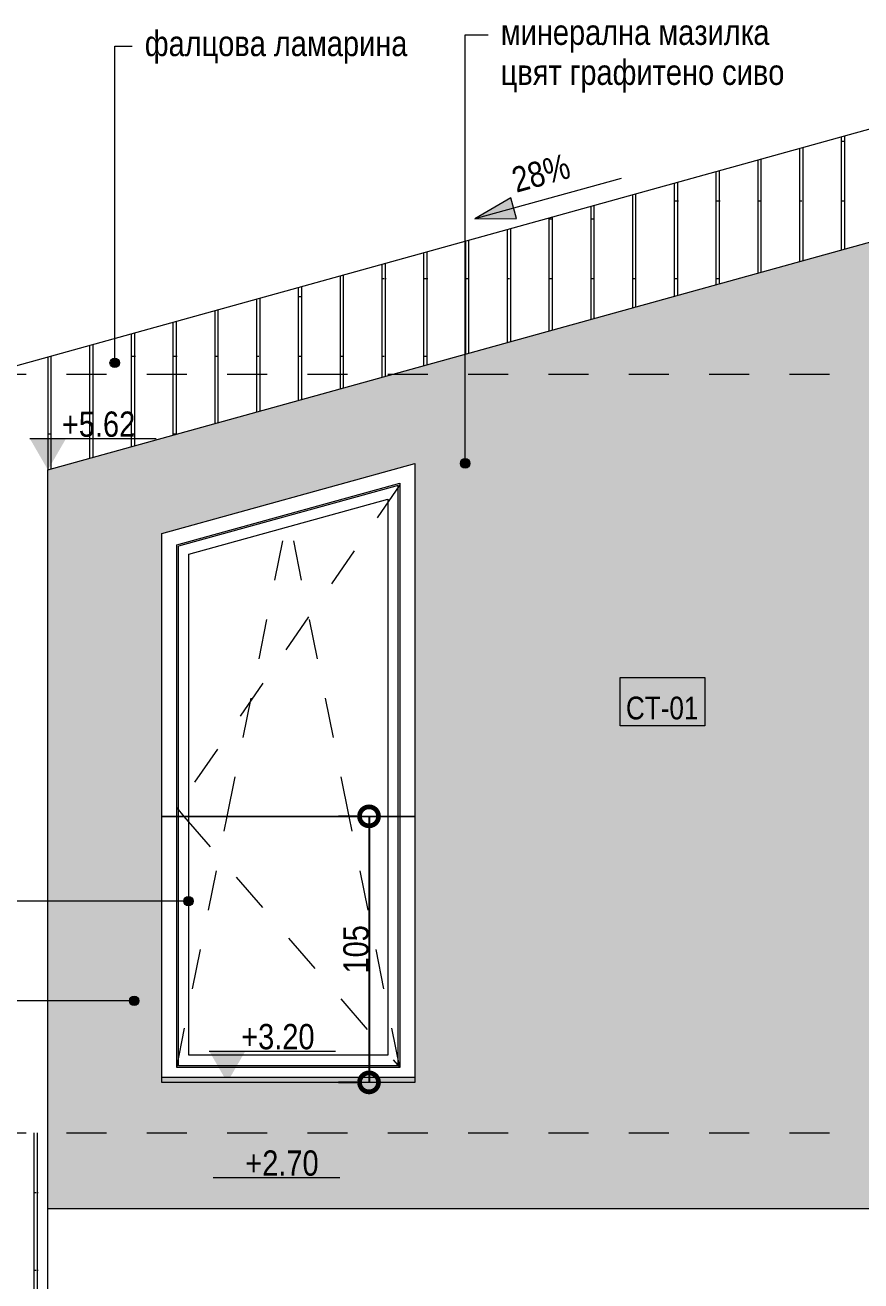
# Model space of a CAD drawing. Header units: centimetres. Extents: x 0 to 25250, y 0 to 2250.
# Drawn here: x 21113.1 to 21443.4, y 494.4 to 991 of the extents above; entities that cross this region are included whole.
import ezdxf

# ---------------------------------------------------------------- set-up
doc = ezdxf.new("R2010")
doc.units = ezdxf.units.CM
doc.linetypes.add('17-View-1$0$Dash', pattern=[31.75, 15.875, -15.875])
doc.linetypes.add('24-View-3$0$Dash', pattern=[31.75, 15.875, -15.875])
for name, color, linetype, lineweight in [('A-ANNO-DIMS', 7, 'Continuous', 9), ('A-ANNO-NOTE', 7, 'Continuous', 9), ('A-FLOR', 7, 'Continuous', 9), ('A-FLOR-HRAL', 7, 'Continuous', 9), ('A-FLOR-LEVL', 7, 'Continuous', 9), ('A-FLOR-PATT', 7, 'Continuous', 9), ('A-GLAZ', 7, 'Continuous', 5), ('A-GLAZ-HDLN', 7, '17-View-1$0$Dash', 5), ('A-ROOF', 7, 'Continuous', 9), ('A-ROOF-PATT', 7, 'Continuous', 9), ('A-WALL', 7, 'Continuous', 9), ('A-WALL-IDEN', 7, 'Continuous', 9), ('A-WALL-PATT', 7, 'Continuous', 9), ('G-ANNO-DIMS', 7, 'Continuous', 9), ('G-ANNO-TEXT', 7, 'Continuous', 9)]:
    doc.layers.add(name, color=color, linetype=linetype, lineweight=lineweight)
doc.styles.add('24-View-3$0$Arial Narrow', font='ARIALN.TTF', dxfattribs={"height": 10})
doc.styles.add('24-View-3$0$Arial Narrow_1', font='ARIALN.TTF', dxfattribs={"height": 9})
doc.styles.add('24-View-3$0$Arial Narrow_2', font='ARIALN.TTF', dxfattribs={"height": 10})
doc.dimstyles.new('24-View-3$0$TEC_DIM', dxfattribs={"dimscale": 30.48, "dimtxt": 10.23431, "dimasz": 0.492126, "dimexe": 0.393701, "dimexo": 0.246063, "dimgap": 0, "dimtad": 1, "dimdec": 0, "dimzin": 0, "dimdsep": 46, "dimtxsty": '24-View-3$0$Arial Narrow', "dimblk1": '24-View-3$0$_DotSmall', "dimblk2": '24-View-3$0$_DotSmall', "dimsah": 1, "dimcen": 0.09, "dimazin": 0, "dimtfac": 1, "dimtdec": 4, "dimtix": 1, "dimtmove": 0, "dimatfit": 3, "dimfxl": 1, "dimtvp": 1, "dimtolj": 1, "dimtzin": 0, "dimarcsym": 2})

# ---------------------------------------------------------------- blocks, each defined once
blk = doc.blocks.new('SINGLE - OKT - 100x235 2-2508613-ЮГ')
at = {"layer": 'A-GLAZ'}
for p, q in [((315.04, 532.51), (403.24, 556.97)), ((403.24, 556.97), (403.24, 425.2)), ((402.54, 556.05), (315.74, 531.98)), ((402.54, 425.2), (402.54, 556.05)), ((319.84, 528.86), (398.44, 550.66)), ((398.44, 550.66), (398.44, 425.2)), ((315.04, 425.2), (315.04, 532.51)), ((315.74, 425.2), (315.74, 531.98)), ((319.84, 425.2), (319.84, 528.86))]:
    blk.add_line(p, q, dxfattribs=at)
at = {"layer": 'A-GLAZ', "color": 251, "true_color": 0x666666}
for p, q in [((315.04, 325.9), (315.04, 425.2)), ((315.74, 326.6), (315.74, 425.2)), ((319.84, 330.7), (319.84, 425.2)), ((398.44, 425.2), (398.44, 330.7)), ((402.54, 326.6), (402.54, 425.2)), ((403.24, 425.2), (403.24, 325.9)), ((398.44, 330.7), (319.84, 330.7)), ((403.24, 325.9), (315.04, 325.9)), ((402.54, 326.6), (315.74, 326.6))]:
    blk.add_line(p, q, dxfattribs=at)
at = {"layer": 'A-GLAZ-HDLN'}
for p, q in [((403.24, 556.31), (315.04, 428.5)), ((335.05, 425.2), (359.14, 544.74)), ((383.23, 425.2), (359.14, 544.74)), ((315.04, 428.5), (317.88, 425.2))]:
    blk.add_line(p, q, dxfattribs=at)
at = {"layer": 'A-GLAZ-HDLN', "color": 251, "true_color": 0x666666}
for p, q in [((315.04, 325.9), (335.05, 425.2)), ((317.88, 425.2), (403.24, 325.9)), ((403.24, 325.9), (383.23, 425.2))]:
    blk.add_line(p, q, dxfattribs=at)
blk = doc.blocks.new('Railing - Railing-2461964-ЮГ')
at = {"layer": 'A-FLOR-HRAL'}
blk.add_line((309.14, 425.2), (409.14, 425.2), dxfattribs=at)
at = {"layer": 'A-FLOR-HRAL', "color": 251, "true_color": 0x666666}
blk.add_line((409.14, 425.2), (309.14, 425.2), dxfattribs=at)
blk = doc.blocks.new('Spot Elevations - ELEVATION_PROJECT-150941-ЮГ')
at = {"layer": 'A-ANNO-NOTE'}
blk.add_hatch(color=256, dxfattribs=at).paths.add_polyline_path([(772.59, 642.39), (786.9, 642.39), (779.74, 630)])
blk.add_line((772.59, 642.39), (822.59, 642.39), dxfattribs=at)
blk = doc.blocks.new('24-View-3$0$_DotSmall')
at = {"color": 0, "linetype": 'ByBlock', "const_width": 0.5}
blk.add_lwpolyline([(-0.0625, 0, 1), (0.0625, 0, 1)], format="xyb", close=True, dxfattribs=at)
blk = doc.blocks.new('*D3295')
at = {"layer": 'A-ANNO-DIMS', "color": 0, "lineweight": -2, "transparency": 16777216}
for p, q in [((21244.16, 678.12), (21237, 678.12)), ((21249, 678.12), (21249, 572.92)), ((21244.16, 572.92), (21237, 572.92))]:
    blk.add_line(p, q, dxfattribs=at)
at = {"layer": 'A-ANNO-DIMS', "color": 0, "lineweight": -2, "transparency": 16777216, "xscale": 15, "yscale": 15, "zscale": 15}
for p, rotation in [((21249, 678.12), 90), ((21249, 572.92), 270)]:
    blk.add_blockref('24-View-3$0$_DotSmall', p, dxfattribs=dict(at, rotation=rotation))
at = {"layer": 'A-ANNO-DIMS', "color": 0, "transparency": 16777216, "insert": (21243.9, 625.52), "char_height": 10, "width": 22.8079, "attachment_point": 5, "rotation": 90, "style": '24-View-3$0$Arial Narrow'}
blk.add_mtext('\\A1;105', dxfattribs=at)

msp = doc.modelspace()

# ---------------------------------------------------------------- hatches: boundary and pattern name
at = {"layer": 'A-FLOR-PATT', "lineweight": 5, "true_color": 0x787878}
msp.add_hatch(color=8, dxfattribs=at).paths.add_polyline_path([(21351.74, 522.92), (21522.08, 522.92), (21522.08, 534.92), (21122.08, 534.92), (21122.08, 522.92), (21336.81, 522.92)])
at = {"layer": 'A-ROOF-PATT', "true_color": 0x8b8b8b}
h = msp.add_hatch(dxfattribs=at)
h.set_pattern_fill('FP3_32', color=252, style=0, pattern_type=2)
h.set_pattern_definition([(0, (20874.446, 852.922), (16.51, 30.709), [0.8382, -15.672]), (90, (20857.936, 852.922), (-16.51, 30.709), [30.709, 0]), (90, (20859.206, 852.922), (-16.51, 30.709), [30.709, 0])])
h.paths.add_polyline_path([(21062.08, 837.91), (21587.08, 983.51), (21587.08, 988.69), (21062.08, 843.1)])
at = {"layer": 'A-WALL-PATT', "true_color": 0x8b8b8b}
h = msp.add_hatch(dxfattribs=at)
h.set_pattern_fill('FP3_36', color=252, style=0, pattern_type=2)
h.set_pattern_definition([(0, (21089.076, 552.922), (16.51, 30.709), [0.8382, -15.672]), (90, (21072.566, 552.922), (-16.51, 30.709), [30.709, 0]), (90, (21073.836, 552.922), (-16.51, 30.709), [30.709, 0])])
h.paths.add_polyline_path([(21067.08, 552.92), (21122.08, 552.92), (21122.08, 815.12), (21587.08, 944.07), (21587.08, 983.51), (21067.08, 839.3), (21067.08, 554.43)])
at = {"layer": 'A-WALL-PATT', "lineweight": 5, "true_color": 0x787878}
h = msp.add_hatch(color=8, dxfattribs=at)
h.paths.add_polyline_path([(21122.08, 534.92), (21522.08, 534.92), (21522.08, 926.05), (21122.08, 815.12), (21122.08, 536.19)])
h.paths.add_polyline_path([(21217.36, 572.92), (21167.08, 572.92), (21167.08, 789.92), (21267.08, 817.65), (21267.08, 572.92), (21232.29, 572.92)])
at = {"layer": 'A-WALL-PATT', "lineweight": 5, "true_color": 0xebebeb}
msp.add_hatch(color=7, dxfattribs=at).paths.add_polyline_path([(21262.15, 572.92), (21267.08, 572.92), (21267.08, 574.92), (21167.08, 574.92), (21167.08, 572.92), (21247.22, 572.92)])
at = {"layer": 'A-WALL-PATT', "true_color": 0x8b8b8b}
h = msp.add_hatch(dxfattribs=at)
h.set_pattern_fill('FP3_37', color=252, style=0, pattern_type=2)
h.set_pattern_definition([(0, (21083.59, 252.922), (16.51, 30.709), [0.8382, -15.672]), (90, (21067.079, 252.922), (-16.51, 30.709), [30.709, 0]), (90, (21068.349, 252.922), (-16.51, 30.709), [30.709, 0])])
h.paths.add_polyline_path([(21067.08, 252.92), (21122.08, 252.92), (21122.08, 552.92), (21067.08, 552.92), (21067.08, 259.54)])
at = {"layer": 'G-ANNO-DIMS'}
msp.add_hatch(color=256, dxfattribs=at).paths.add_polyline_path([(21290.86, 914.33), (21307.29, 914.47), (21305.02, 922.67)])
at = {"layer": 'G-ANNO-TEXT'}
h = msp.add_hatch(color=256, dxfattribs=at)
edge = h.paths.add_edge_path()
edge.add_arc((21148.49, 857.44), 1.88, 0, 360)
h = msp.add_hatch(color=256, dxfattribs=at)
edge = h.paths.add_edge_path()
edge.add_arc((21287.01, 817.7), 1.88, 0, 360)
h = msp.add_hatch(color=256, dxfattribs=at)
edge = h.paths.add_edge_path()
edge.add_arc((21177.62, 644.6), 1.88, 0, 360)
h = msp.add_hatch(color=256, dxfattribs=at)
edge = h.paths.add_edge_path()
edge.add_arc((21156.17, 605.19), 1.88, 0, 360)

# ---------------------------------------------------------------- linework, layer by layer
at = {"layer": 'A-FLOR'}
msp.add_line((21522.08, 522.92), (21122.08, 522.92), dxfattribs=at)
at = {"layer": 'A-FLOR-LEVL', "linetype": '24-View-3$0$Dash'}
for p, q in [((20875.39, 852.92), (22739.49, 852.92)), ((20875.39, 552.92), (22739.49, 552.92))]:
    msp.add_line(p, q, dxfattribs=at)
at = {"layer": 'A-ROOF'}
msp.add_line((21587.08, 988.69), (21048.34, 839.29), dxfattribs=at)
at = {"layer": 'A-WALL'}
for p, q in [((21122.08, 815.12), (21587.08, 944.07)), ((21122.08, 252.92), (21122.08, 815.12)), ((21167.08, 789.92), (21267.08, 817.65)), ((21267.08, 817.65), (21267.08, 572.92)), ((21167.08, 572.92), (21167.08, 789.92)), ((21167.08, 574.92), (21267.08, 574.92)), ((21267.08, 572.92), (21167.08, 572.92))]:
    msp.add_line(p, q, dxfattribs=at)
at = {"layer": 'A-WALL-IDEN', "flags": 128}
msp.add_lwpolyline([(21348.33, 733.08), (21381.78, 733.08), (21381.78, 713.88), (21348.33, 713.88)], close=True, dxfattribs=at)
at = {"layer": 'G-ANNO-DIMS'}
for p, q in [((21348.68, 930.36), (21290.86, 914.33)), ((21305.02, 922.67), (21290.86, 914.33)), ((21307.29, 914.47), (21305.02, 922.67)), ((21290.86, 914.33), (21307.29, 914.47))]:
    msp.add_line(p, q, dxfattribs=at)
at = {"layer": 'G-ANNO-TEXT'}
for p, q in [((21287.01, 987.16), (21296.07, 987.16)), ((21287.01, 817.7), (21287.01, 987.16)), ((21148.49, 982.72), (21155.36, 982.72)), ((21148.49, 857.44), (21148.49, 982.72)), ((21177.62, 644.6), (20988.94, 644.6)), ((21156.17, 605.19), (21017.4, 605.19))]:
    msp.add_line(p, q, dxfattribs=at)
for centre in [(21148.49, 857.44), (21287.01, 817.7), (21177.62, 644.6), (21156.17, 605.19)]:
    msp.add_circle(centre, 1.88, dxfattribs=at)

# ---------------------------------------------------------------- block references
at = {"layer": 'A-FLOR-HRAL', "color": 251, "true_color": 0x666666}
msp.add_blockref('Railing - Railing-2461964-ЮГ', (20857.94, 252.92), dxfattribs=at)
at = {"layer": 'A-GLAZ'}
msp.add_blockref('SINGLE - OKT - 100x235 2-2508613-ЮГ', (20857.94, 252.92), dxfattribs=at)
at = {"layer": 'G-ANNO-DIMS'}
for p in [(20342.34, 185.12), (20413.22, -57.08), (20414.84, -107.08)]:
    msp.add_blockref('Spot Elevations - ELEVATION_PROJECT-150941-ЮГ', p, dxfattribs=at)

# ---------------------------------------------------------------- texts
at = {"layer": 'A-WALL-IDEN', "insert": (21364.88, 720.89), "char_height": 9, "width": 28.45, "attachment_point": 5, "line_spacing_factor": 0.949189, "style": '24-View-3$0$Arial Narrow_1'}
msp.add_mtext('\\pt25.00002,50.00004,74.99997,99.99999,125.00001,150.00003,174.99996,199.99998,225,250.00002,275.00004,299.99997,324.99999,350.00001,375.00003,399.99996,424.99998,450,475.00002,500.00004,524.99997,549.99999,575.00001,600.00003,624.99996,649.99998,675,700.00002,725.00004,749.99997,774.99999,800.00001;{\\fArial Narrow|b0|i0|c204|p34;СТ}-01', dxfattribs=at)
at = {"layer": 'G-ANNO-DIMS', "insert": (21304.56, 934.3), "char_height": 10, "width": 27.5081, "attachment_point": 1, "rotation": 15.5, "line_spacing_factor": 0.974696, "style": '24-View-3$0$Arial Narrow'}
msp.add_mtext('28%', dxfattribs=at)
at = {"layer": 'G-ANNO-DIMS', "char_height": 10, "width": 34.7536, "attachment_point": 1, "line_spacing_factor": 0.974696, "style": '24-View-3$0$Arial Narrow'}
for s, insert in [('+5.62', (21127.6, 838.2)), ('+3.20', (21198.48, 596.01)), ('+2.70', (21200.1, 546.01))]:
    msp.add_mtext(s, dxfattribs=dict(at, insert=insert))
at = {"layer": 'G-ANNO-TEXT', "char_height": 10, "attachment_point": 1, "line_spacing_factor": 0.949189, "style": '24-View-3$0$Arial Narrow_2'}
for s, insert, width in [('\\pt15,30,45,60,75,90,105,120,135,150,165,180,195,210,225,240,255,270,285,300,315,330,345,360,375,390,405,420,435,450,465,480;{\\fArial Narrow|b0|i0|c204|p34;фалцова ламарина}', (21160.36, 988.73), 106.8), ('\\pt15,30,45,60,75,90,105,120,135,150,165,180,195,210,225,240,255,270,285,300,315,330,345,360,375,390,405,420,435,450,465,480;{\\fArial Narrow|b0|i0|c204|p34;минерална мазилка цвят графитено сиво}', (21301.07, 993.17), 130.3)]:
    msp.add_mtext(s, dxfattribs=dict(at, insert=insert, width=width))

# ---------------------------------------------------------------- dimensions: what is measured, and where the dimension line sits
at = {"layer": 'A-ANNO-DIMS'}
dim = msp.add_linear_dim(base=(21249, 572.92), p1=(21251.66, 678.12), p2=(21251.66, 572.92), angle=90, dimstyle='24-View-3$0$TEC_DIM', override={"dimpost": '<>', "dimfxl": 105.2}, dxfattribs=at)
dim.commit()
dim.dimension.update_dxf_attribs({"geometry": '*D3295', "text_midpoint": (21243.9, 625.52)})

doc.saveas('drawing.dxf')
